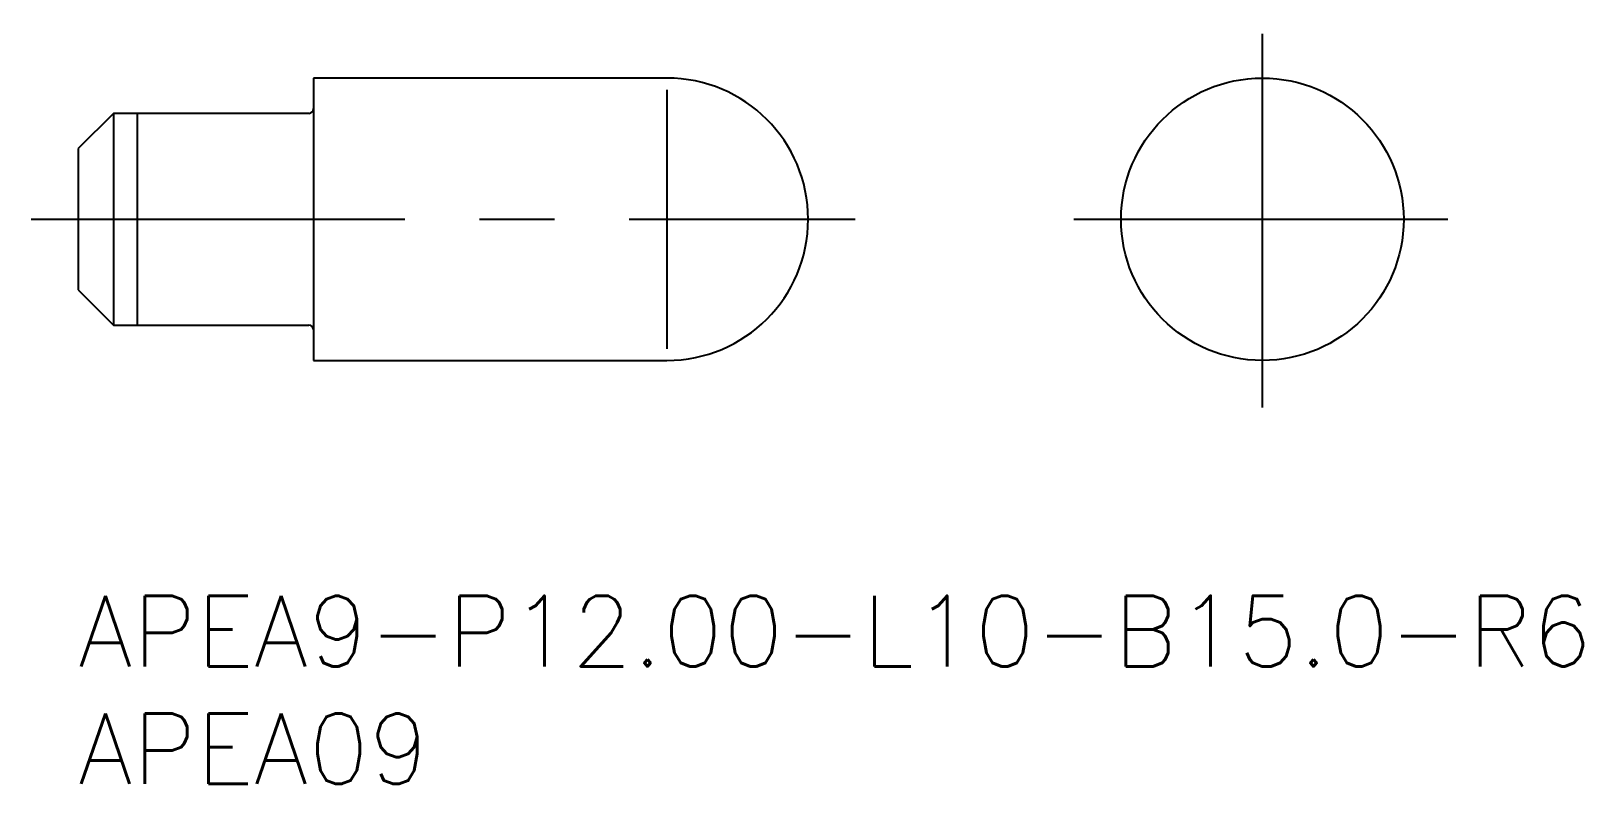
# Model space of a CAD drawing. Extents: x -2 to 63.9, y -8 to 24.
import ezdxf

# ---------------------------------------------------------------- set-up
doc = ezdxf.new("R2010")
doc.units = 0
doc.header["$LTSCALE"] = 0.5
doc.linetypes.add('CENTER', pattern=[50.8, 31.75, -6.35, 6.35, -6.35])
for name, color, linetype in [('MSM_CENTER', 1, 'CENTER'), ('MSM_CONTINUOUS', 7, 'CONTINUOUS'), ('MSM_NARROW', 5, 'CONTINUOUS'), ('MSM_PART_NUMBER', 7, 'CONTINUOUS')]:
    doc.layers.add(name, color=color, linetype=linetype)
doc.styles.get("Standard").update_dxf_attribs({"font": 'txt.shx', "height": 1, "bigfont": 'bigfont.shx'})

# ---------------------------------------------------------------- blocks, each defined once
blk = doc.blocks.new('*U12')
at = {"layer": 'MSM_PART_NUMBER'}
blk.add_text('APEA9-P12.00-L10-B15.0-R6', height=3, dxfattribs=at).set_placement((0, -3))
blk = doc.blocks.new('*U13')
at = {"layer": 'MSM_PART_NUMBER'}
blk.add_text('APEA09', height=3, dxfattribs=at).set_placement((0, -8))

msp = doc.modelspace()

# ---------------------------------------------------------------- linework, layer by layer
at = {"layer": 'MSM_CENTER'}
for p, q in [((50.287, 8), (50.287, 24)), ((-2, 16), (33, 16)), ((42.287, 16), (58.287, 16))]:
    msp.add_line(p, q, dxfattribs=at)
at = {"layer": 'MSM_CONTINUOUS'}
for p, q in [((25, 22), (10, 22)), ((10, 22), (10, 10)), ((1.5, 20.5), (0, 19)), ((9.8, 20.5), (1.5, 20.5)), ((1.5, 20.5), (1.5, 11.5)), ((0, 19), (0, 13)), ((0, 13), (1.5, 11.5)), ((1.5, 11.5), (9.8, 11.5)), ((10, 10), (25, 10))]:
    msp.add_line(p, q, dxfattribs=at)
msp.add_circle((50.287, 16), 6, dxfattribs=at)
for centre, radius, start, end in [((25, 16), 6, 270, 90), ((9.8, 20.7), 0.2, 270, 0), ((9.8, 11.3), 0.2, 0, 90)]:
    msp.add_arc(centre, radius, start, end, dxfattribs=at)
at = {"layer": 'MSM_NARROW'}
for p, q in [((25, 21.5), (25, 10.5)), ((2.5, 20.5), (2.5, 11.5))]:
    msp.add_line(p, q, dxfattribs=at)

# ---------------------------------------------------------------- block references
at = {"layer": 'MSM_CONTINUOUS'}
for name in ['*U12', '*U13']:
    msp.add_blockref(name, (0, 0), dxfattribs=at)

doc.saveas('drawing.dxf')
